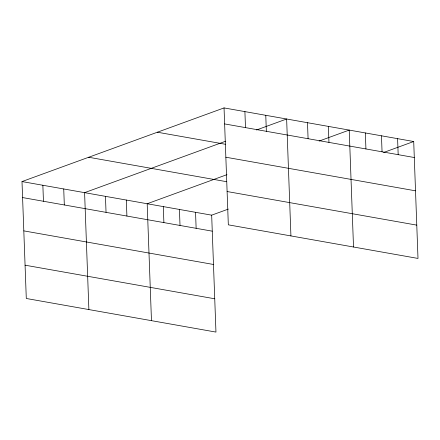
<?xml version="1.0" encoding="UTF-8"?>
<svg xmlns="http://www.w3.org/2000/svg" width="440" height="440" viewBox="0 0 440 440"><rect width="100%" height="100%" fill="white"/><g stroke="black" fill="none" stroke-linecap="round" stroke-linejoin="round"><path stroke-width="0.66" d="M228.338 209.088L211.673 215.166L215.958 332.084L26.29 298.485L22 181.566L224.043 107.916L413.71 141.515L418 258.434L228.327 224.835L224.043 107.916M225.731 141.202L84.59 192.654L88.88 309.573M256.504 129.987L286.632 119.004L290.923 235.923M226.969 174.653L147.186 203.742L151.47 320.661M319.094 141.075L349.223 130.092L353.513 247.011M383.581 152.499L413.71 141.515M224.631 123.921L414.299 157.52M157.366 132.22L225.346 144.26M225.852 157.223L415.52 190.823M88.677 157.262L226.622 181.698M227.106 191.532L416.779 225.132M22 181.566L211.673 215.166M22.589 197.571L212.256 231.171M23.809 230.874L213.477 264.473M25.064 265.188L214.737 298.782M397.59 138.655L398.178 154.666M381.469 135.8L382.058 151.811M365.349 132.946L365.932 148.951M328.361 126.396L328.95 142.401M307.5 122.7L308.083 138.704M265.771 115.308L266.354 131.312M244.904 111.612L245.493 127.617M195.547 212.306L196.136 228.316M179.427 209.451L180.015 225.462M163.306 206.597L163.889 222.602M126.319 200.046L126.907 216.051M105.457 196.35L106.04 212.355M63.729 188.958L64.317 204.963M42.862 185.262L43.45 201.267"/></g></svg>
